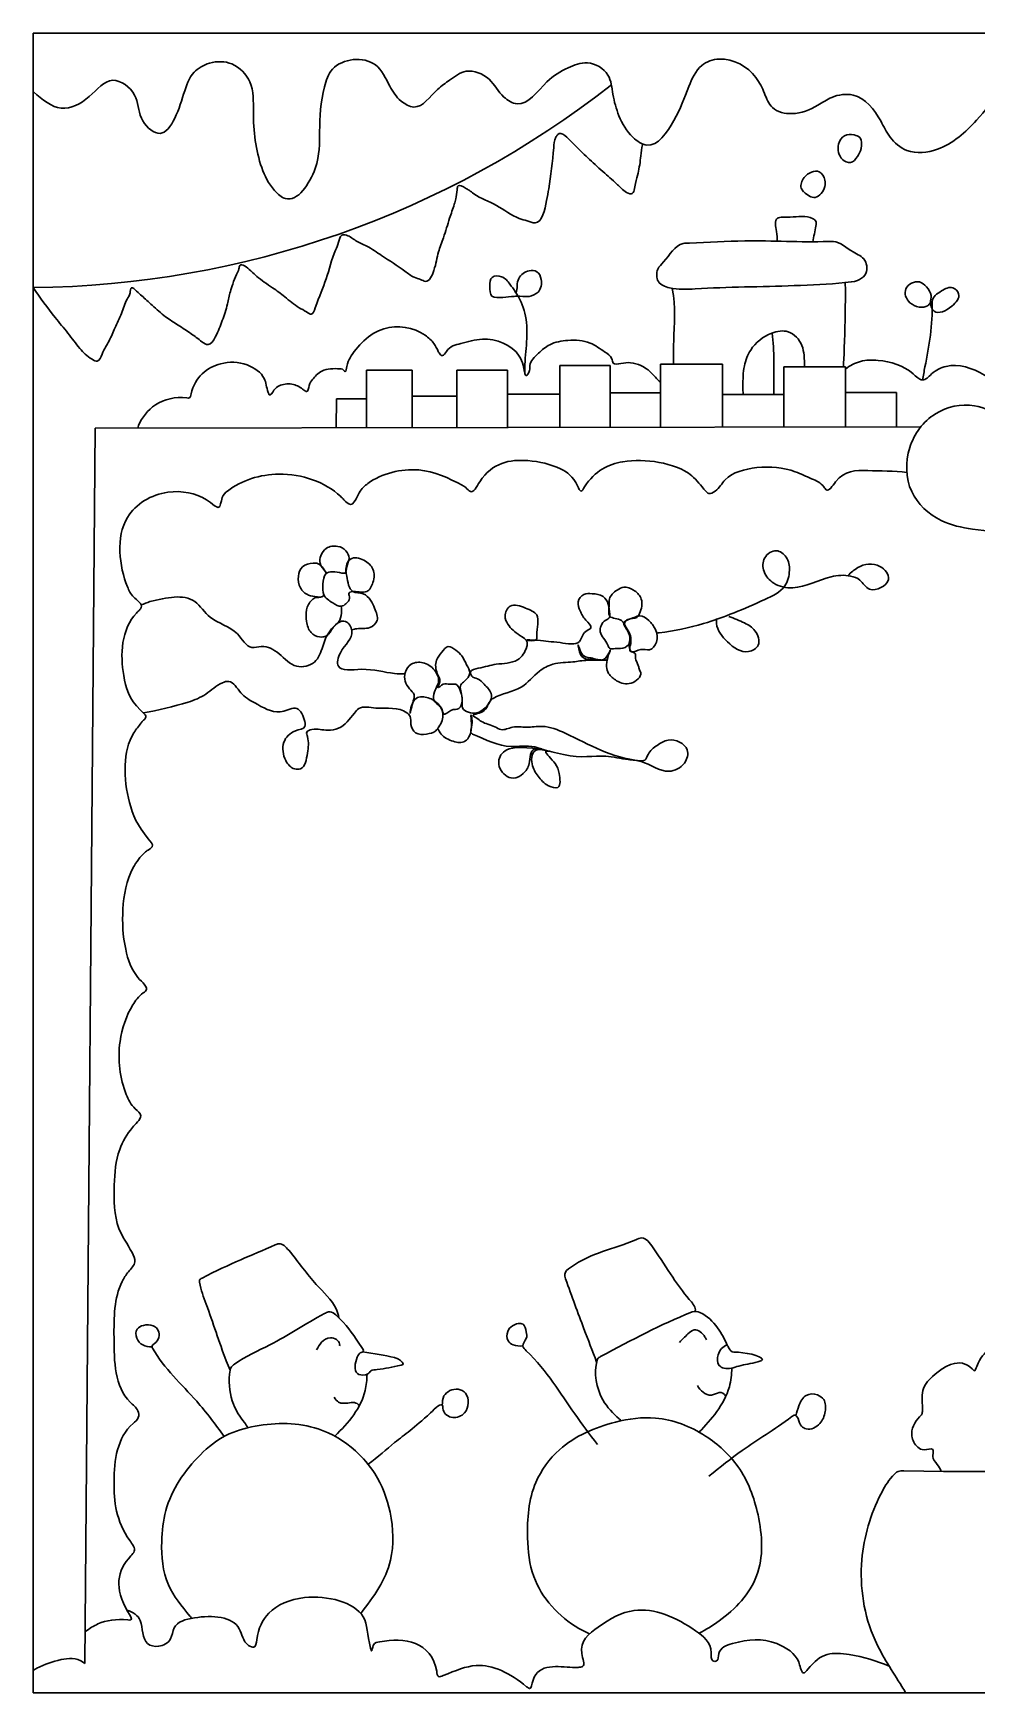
# Model space of a CAD drawing. Header units: millimetres. Extents: x 69280 to 1467615, y 11254 to 429813.
# Drawn here: x 1250466 to 1337283, y 277189 to 429813 of the extents above; entities that cross this region are included whole.
import ezdxf

# ---------------------------------------------------------------- set-up
doc = ezdxf.new("R2010")
doc.units = ezdxf.units.MM
doc.header["$LTSCALE"] = 0.1

msp = doc.modelspace()

# ---------------------------------------------------------------- linework, layer by layer
at = {"lineweight": 30}
for p, q in [((1250466, 277189), (1250466, 429813)), ((1250466, 429813), (1467615, 429813)), ((1281141, 396188), (1281141, 398831)), ((1281141, 398831), (1281141, 393534)), ((1281141, 393534), (1281141, 398831)), ((1281141, 398831), (1285347, 398831)), ((1285347, 398831), (1285347, 393542)), ((1289432, 393549), (1289432, 398831)), ((1289432, 398831), (1294119, 398831)), ((1294119, 398831), (1294119, 393557)), ((1298925, 393566), (1298925, 399251)), ((1298925, 399251), (1303552, 399251)), ((1303552, 399251), (1303552, 393574)), ((1308178, 393582), (1308178, 399371)), ((1308178, 399371), (1313886, 399371)), ((1313886, 399371), (1313886, 393592)), ((1319517, 393602), (1319517, 399119)), ((1319517, 399119), (1325195, 399119)), ((1325195, 399119), (1325195, 393612)), ((1278330, 393529), (1278377, 396188)), ((1278377, 396188), (1281141, 396188)), ((1285347, 393542), (1285347, 396429)), ((1285347, 396429), (1289432, 396429)), ((1289432, 396429), (1289432, 393549)), ((1294119, 393557), (1294119, 396609)), ((1294119, 396609), (1298925, 396609)), ((1298925, 396609), (1298925, 393566)), ((1303552, 393574), (1303552, 396729)), ((1303552, 396729), (1308178, 396729)), ((1308178, 396729), (1308178, 393582)), ((1313886, 393592), (1313886, 396575)), ((1313886, 396575), (1319517, 396575)), ((1319517, 396575), (1319517, 393602)), ((1325195, 393612), (1325195, 396770)), ((1325195, 396770), (1329894, 396770)), ((1329894, 396770), (1329894, 393620)), ((1256169, 393490), (1255233, 279879)), ((1332168, 393624), (1256169, 393490)), ((1250466, 277189), (1467615, 277189))]:
    msp.add_line(p, q, dxfattribs=at)
msp.add_arc((1249663, 493932), 87513, 270.5257, 308.09958, dxfattribs=at)
for points in [[(1250487, 424418), (1253053, 422916), (1255620, 423978), (1257783, 425481), (1259799, 424125), (1260422, 421999), (1261925, 420607), (1264308, 424198), (1265262, 426214), (1266691, 427056), (1268744, 426983), (1270394, 425334), (1270724, 422586), (1271497, 417447), (1272679, 415343), (1273676, 414604), (1276410, 417373), (1276816, 420770), (1277259, 424868), (1277998, 426493), (1279919, 427379), (1281950, 426899), (1283280, 424942), (1284314, 423576), (1285496, 423022), (1287675, 424647), (1288783, 425496), (1290298, 426308), (1292403, 425570), (1293770, 423945), (1294989, 423318), (1297732, 425338), (1299681, 426637), (1301453, 427081), (1303338, 425964), (1303803, 424197), (1304361, 422220), (1305641, 420243), (1306921, 419521), (1309412, 421781), (1310789, 424906), (1311979, 426840), (1313580, 427435), (1316966, 425724), (1317748, 424274), (1318492, 422972), (1320278, 422414), (1322660, 423195), (1323937, 423902), (1325909, 424125), (1328440, 421744), (1329296, 420256), (1330859, 419029), (1333650, 419140), (1337259, 421818), (1339578, 424389), (1342109, 426323), (1345441, 427301), (1349666, 425040), (1350284, 424505), (1352843, 425099), (1354926, 426468), (1357723, 426825), (1361175, 423850), (1362306, 421233), (1363318, 419627), (1365163, 419151), (1367484, 420876), (1369567, 423315), (1371590, 425099), (1375722, 425291), (1376991, 424325), (1377233, 422755), (1377595, 419917), (1378501, 417501), (1380193, 416475), (1383938, 418951), (1386113, 421608), (1388590, 424385), (1391671, 425895), (1394933, 426136), (1399343, 424446), (1399826, 424204), (1401759, 424868), (1404115, 425955), (1406049, 426619), (1407438, 426801), (1409190, 426136), (1410217, 425412), (1411063, 425231), (1413177, 426016), (1415024, 426502), (1416896, 426502), (1419011, 423603), (1419434, 420463), (1419856, 417203), (1420340, 416176), (1421125, 415150), (1422333, 414908), (1425475, 419014), (1426320, 421792), (1427649, 425052), (1429039, 426683), (1431274, 427649), (1434536, 427166), (1436167, 424569), (1437315, 423422), (1438584, 422396), (1441604, 423422), (1443960, 424932), (1446014, 426502), (1450569, 426863), (1451233, 426622), (1453045, 424508), (1453227, 423421), (1454133, 421429), (1455401, 420946), (1458362, 422576), (1459811, 423482), (1461443, 424146), (1463557, 422576), (1464403, 422153), (1467544, 422938)], [(1264726, 368277), (1266360, 369036), (1267877, 370085), (1268460, 370202), (1269569, 369152), (1270852, 368219), (1273186, 367403), (1273887, 367577), (1274587, 367752), (1275404, 366703), (1275462, 366061), (1274587, 365653), (1273536, 364603), (1273711, 362912), (1274528, 362154), (1275053, 362154), (1275695, 363612), (1275695, 365128), (1275637, 365536), (1276104, 365770), (1277562, 365711), (1278554, 365886), (1280013, 367286), (1280421, 367694), (1281997, 367752), (1284842, 367314), (1285138, 366982), (1285211, 366245), (1285654, 365470), (1286650, 365359), (1287499, 365655), (1287794, 366023), (1288163, 367240), (1287610, 368236), (1286687, 368716), (1285580, 368531), (1285138, 367277), (1285433, 368420), (1285507, 368974), (1285101, 369527), (1284695, 370228), (1284695, 371002), (1285248, 371777), (1286318, 371924), (1287388, 371223), (1287757, 370228), (1287647, 369822), (1287388, 369232), (1287351, 368420), (1288089, 367609), (1288237, 367203), (1288901, 367535), (1289639, 367720), (1289934, 368642), (1289750, 369379), (1289344, 369933), (1288790, 369933), (1288200, 369933), (1287720, 369637), (1287868, 370154), (1287647, 370928), (1287573, 372145), (1288052, 372883), (1288643, 373399), (1289344, 373067), (1289897, 372551), (1290340, 371740), (1290635, 370965), (1290155, 370228), (1289823, 369896), (1289934, 368679), (1289971, 367757), (1291262, 367314), (1292037, 367757), (1292554, 368457), (1292591, 369084), (1291963, 369933), (1291336, 370449), (1290820, 370670), (1290709, 371076), (1291410, 371408), (1293070, 371777), (1295026, 372182), (1295874, 373399), (1295911, 373805), (1295247, 374432), (1294140, 375464), (1293882, 376202), (1294362, 377124), (1295764, 376940), (1296797, 376313), (1296797, 374432), (1296760, 374063), (1295883, 373990), (1296805, 373990), (1297875, 373879), (1298945, 373768), (1300716, 373879), (1301306, 374801), (1301786, 375133), (1301306, 375834), (1300790, 376682), (1300605, 377530), (1301122, 378194), (1301897, 378268), (1302893, 378010), (1303372, 377309), (1303520, 376387), (1303520, 376129), (1303151, 375834), (1302708, 375317), (1302634, 374764), (1303336, 373547), (1303483, 373252), (1304000, 373215), (1304922, 373326), (1305439, 373916), (1305033, 375170), (1304590, 375797), (1303520, 376202), (1303446, 377161), (1303483, 377788), (1304184, 378600), (1304811, 378858), (1305697, 378600), (1306361, 377899), (1306324, 376608), (1305992, 376092), (1305180, 375907), (1304885, 375612), (1305143, 374875), (1305365, 374027), (1305291, 373400), (1305512, 372957), (1306361, 373141), (1307173, 373105), (1307800, 373805), (1307689, 375022), (1307099, 375797), (1306287, 376239), (1305771, 376092), (1305180, 375871), (1304811, 375539), (1304996, 375096), (1305402, 374285), (1305402, 373473), (1305402, 372994), (1305844, 372773), (1305881, 372330), (1306140, 371666), (1306213, 371371), (1306361, 371002), (1305475, 370044), (1304147, 370265), (1303409, 370929), (1303336, 372404), (1303557, 373068), (1303114, 372330), (1301933, 372330), (1300974, 372699), (1300605, 373547), (1300863, 372625), (1301897, 372219), (1303188, 372146), (1301528, 372146), (1300126, 371998), (1298281, 371777), (1297063, 371150), (1295366, 369675), (1292783, 368642), (1292608, 368519), (1291790, 367404), (1290935, 367032), (1291232, 366847), (1291716, 366512), (1292942, 366029), (1293500, 365769), (1294578, 365992), (1295842, 365992), (1297292, 366066), (1299410, 365435), (1306325, 362908), (1306734, 362945), (1307031, 363465), (1307886, 364320), (1308890, 364803), (1310637, 363911), (1310377, 362685), (1308964, 361942), (1306399, 362834), (1305209, 363019), (1303165, 363317), (1299262, 363465), (1297626, 363725), (1298481, 362648), (1298853, 361719), (1298741, 360456), (1297886, 360604), (1296920, 361496), (1296362, 362611), (1296846, 363911), (1297812, 363800), (1296622, 363985), (1296102, 362648), (1295544, 361719), (1294615, 361310), (1293426, 362165), (1293314, 362982), (1294243, 363985), (1297254, 363985), (1296622, 364171), (1294429, 364208), (1290898, 365360), (1290823, 365397), (1290823, 366141), (1290749, 367107), (1290786, 366326), (1290638, 365249), (1290192, 364691), (1289114, 364691), (1287998, 365360), (1287664, 365880)], [(1314473, 376174), (1315910, 375575), (1316869, 374857), (1317168, 373539), (1316270, 372941), (1314353, 373839), (1313335, 375515), (1313335, 375994)], [(1276545, 308745), (1276998, 309425), (1277829, 309841), (1278660, 309274), (1278660, 309085)], [(1302371, 300032), (1300287, 302850), (1295832, 308651), (1295521, 309088), (1295834, 309785), (1295834, 310391), (1295531, 311088), (1294571, 310936), (1294126, 310421), (1294157, 309563), (1294621, 309179), (1295521, 309088)], [(1309923, 309415), (1310706, 310198), (1311285, 310555), (1312273, 309909), (1312409, 309653)], [(1312631, 297113), (1315687, 299468), (1320271, 302586), (1320533, 302718), (1320832, 302404), (1321163, 301696), (1321588, 301460), (1322832, 301947), (1323335, 303049), (1323194, 304150), (1322611, 304591), (1321588, 304544), (1320911, 303584), (1320644, 302671)]]:
    msp.add_spline(points, degree=3, dxfattribs=at)
for points, knots in [([(1250466, 406422), (1251122, 405483), (1252133, 404035), (1253667, 402268), (1254685, 400840), (1255518, 400015), (1256508, 399474), (1256874, 400610), (1257477, 401441), (1257985, 402781), (1258622, 403990), (1258953, 405176), (1259412, 405806), (1259419, 406629), (1260054, 406022), (1260591, 405546), (1261510, 404706), (1262558, 403747), (1263815, 402966), (1264975, 402213), (1265774, 401579), (1266694, 400954), (1267408, 402169), (1267856, 403338), (1268346, 404775), (1268550, 405917), (1268841, 406813), (1269108, 407522), (1269391, 408030), (1269488, 408810), (1270494, 407980), (1271225, 407237), (1272405, 406464), (1273687, 405558), (1274676, 404642), (1275508, 404286), (1276165, 403765), (1276708, 405516), (1277480, 407034), (1277979, 409318), (1278600, 410507), (1278694, 411316), (1279530, 411232), (1280144, 410647), (1281333, 410204), (1282773, 409151), (1284267, 408291), (1285382, 407356), (1286064, 407212), (1286826, 406755), (1287512, 408283), (1287645, 409558), (1288299, 411164), (1288709, 412636), (1289122, 413806), (1289402, 414688), (1289446, 415203), (1289515, 415992), (1290177, 415591), (1290612, 415361), (1291480, 414644), (1293161, 414096), (1294655, 412888), (1295893, 412567), (1297235, 412045), (1297643, 414132), (1298055, 416314), (1298290, 418354), (1298415, 420028), (1298962, 420941), (1300353, 419425), (1301435, 418415), (1302819, 417108), (1304034, 416120), (1304721, 415347), (1305721, 414786), (1305866, 416076), (1306191, 417102), (1306356, 418352), (1306456, 419246), (1306525, 419606), (1306529, 419629)], [0, 0, 0, 0, 382.4121061, 589.5034346, 786.7324012, 955.3447311, 1012.2061081, 1099.7624036, 1254.0305765, 1397.5220976, 1562.7130779, 1719.62806, 1789.16227, 1844.531782, 1907.867391, 1980.0759056, 2124.4934111, 2303.6234076, 2461.2521507, 2618.8810739, 2757.8088414, 2827.3630939, 2933.8875472, 3118.8148889, 3296.9820481, 3426.5614875, 3507.9679069, 3612.5776287, 3675.7110203, 3711.0652394, 3835.0435131, 3920.9772406, 4119.1850081, 4275.6088099, 4459.2309672, 4548.4072943, 4602.7194813, 4680.6822154, 4997.2561177, 5308.5220349, 5394.710495, 5473.5260728, 5521.5589777, 5632.7620637, 5758.0566012, 5937.9346815, 6226.5369518, 6341.6899832, 6409.0132045, 6463.3048213, 6603.717057, 6800.1422152, 6954.8273824, 7164.7596104, 7315.4137688, 7372.2598293, 7468.3813341, 7507.6664621, 7587.0969361, 7631.2332669, 7690.325901, 7951.790996, 8222.1159297, 8305.5140622, 8390.2942871, 8647.4112138, 8770.1288772, 9193.0917657, 9303.3399878, 9337.6975966, 9516.9940622, 9730.397588, 9941.7374709, 10128.516977, 10246.2718344, 10314.7098615, 10431.4947024, 10539.3387178, 10719.4747787, 10834.9064866, 10842.6712592, 10842.6712592, 10842.6712592, 10842.6712592]), ([(1324562, 418832), (1324645, 418596), (1324840, 418125), (1325718, 417747), (1326348, 418459), (1326693, 419211), (1326742, 420226), (1325891, 420512), (1325029, 420525), (1324483, 419668), (1324516, 419092), (1324562, 418832)], [13.1402204, 13.1402204, 13.1402204, 13.1402204, 95.1143939, 181.9554055, 275.038814, 366.9145216, 478.8457904, 544.1364985, 640.8774149, 747.2241052, 834.6249947, 834.6249947, 834.6249947, 834.6249947]), ([(1360027, 395725), (1359226, 394551), (1356629, 390911), (1351584, 386906), (1344438, 383971), (1338665, 383755), (1333656, 384822), (1330744, 387503), (1330665, 391806), (1333126, 395159), (1336834, 395984), (1339628, 394579), (1341127, 392193), (1344554, 391899), (1348095, 392659), (1351178, 394139), (1353238, 395163), (1354278, 396761), (1352736, 398067), (1351232, 398765), (1349463, 399974), (1349216, 402753), (1350948, 404437), (1353564, 405098), (1355646, 403949), (1357047, 402491), (1358626, 402124), (1359978, 404088), (1359948, 406340), (1359126, 408623), (1356396, 410603), (1352800, 409449), (1349922, 407270), (1348480, 405170), (1347190, 403385), (1345926, 402520), (1344177, 401457), (1341757, 401705), (1339775, 405064), (1342344, 408982), (1344951, 412081), (1347044, 414275), (1347935, 416334), (1348160, 417788), (1347962, 419161), (1349630, 420420), (1351996, 420077), (1353662, 418151), (1353715, 416359), (1353654, 415437), (1353601, 414841), (1354497, 415742), (1355294, 416620), (1358309, 417500), (1361640, 416154), (1364317, 413395), (1365900, 409979), (1366543, 406216), (1365760, 403512), (1365396, 402233), (1365334, 401454), (1366450, 402255), (1367712, 402617), (1370251, 403151), (1373376, 402159), (1375060, 399699), (1375751, 396392), (1372331, 393404), (1366687, 393779), (1362542, 394542), (1360067, 395706), (1360027, 395725)], [141.3639446, 141.3639446, 141.3639446, 141.3639446, 615.9763741, 1637.1091173, 2239.2015475, 3180.8457114, 3514.7263305, 3938.2101551, 4388.9375103, 4823.4706973, 5233.1879318, 5543.1090648, 5816.0882469, 6118.9941633, 6597.6492188, 7040.9543357, 7248.2562563, 7376.6377651, 7591.511483, 7771.8372777, 7973.309639, 8265.0560041, 8566.1374769, 8696.1758959, 9152.524154, 9251.0396175, 9376.6037772, 9633.2567455, 9888.9267155, 10131.8667925, 10418.9047263, 10919.9330009, 11244.1116364, 11632.6609955, 11761.9269812, 11977.6560436, 12137.0342526, 12446.1375772, 12660.4017428, 13325.7196821, 13741.1619613, 14075.05182, 14322.1996349, 14477.8304035, 14566.7739328, 14765.3334876, 15050.6059765, 15296.5131622, 15556.9408834, 15604.3345043, 15629.5550714, 15720.5172794, 15829.7964058, 16140.0471192, 16617.7788262, 16981.2262677, 17402.8258655, 17860.7341385, 18231.7554064, 18302.8822068, 18334.4079157, 18451.0996151, 18555.9368939, 18858.7980413, 19254.7399078, 19581.9097101, 19815.4598082, 20323.9561626, 20786.642153, 21689.8966678, 21704.945867, 21704.945867, 21704.945867, 21704.945867]), ([(1321356, 415226), (1321709, 414929), (1322461, 414349), (1323362, 415472), (1323350, 416405), (1322751, 417447), (1321352, 416785), (1320978, 415719), (1321254, 415334), (1321352, 415224)], [10.9275229, 10.9275229, 10.9275229, 10.9275229, 143.017947, 293.0526494, 358.5255325, 461.0900743, 625.6839055, 737.840548, 785.5274752, 785.5274752, 785.5274752, 785.5274752]), ([(1318910, 410684), (1318913, 410954), (1318883, 411665), (1318590, 412813), (1319512, 412922), (1320555, 412847), (1321674, 413122), (1322542, 412539), (1322433, 411815), (1322286, 411101), (1322195, 410631)], [82.0621259, 82.0621259, 82.0621259, 82.0621259, 175.162225, 312.2568216, 366.4094875, 445.6207475, 679.0577278, 713.1666672, 766.0048792, 903.8601061, 903.8601061, 903.8601061, 903.8601061]), ([(1325136, 406893), (1325533, 406906), (1326204, 406962), (1327245, 407578), (1327202, 409117), (1325625, 409728), (1324636, 410712), (1321180, 410543), (1316781, 410886), (1312391, 410537), (1309598, 410501), (1308883, 409102), (1307777, 408113), (1307797, 406807), (1309434, 406177), (1313577, 406472), (1319015, 406494), (1323615, 406730), (1325169, 406874)], [1730.9218959, 1730.9218959, 1730.9218959, 1730.9218959, 1862.7858695, 1955.7766986, 2107.0716167, 2254.1027707, 2486.2148421, 2534.8673265, 3394.4063712, 3962.4264702, 4027.5206824, 4302.7873164, 4399.0084284, 4523.4038641, 4654.1385309, 4919.2430479, 5936.0500104, 6458.5080184, 6458.5080184, 6458.5080184, 6458.5080184]), ([(1295695, 398578), (1295695, 398828), (1295726, 400660), (1296233, 403282), (1295093, 405697), (1294296, 406769), (1293729, 407530), (1292529, 407528), (1292463, 406521), (1292486, 405402), (1293749, 405532), (1294445, 405592), (1295256, 405656), (1296015, 405495), (1297116, 405959), (1297354, 407057), (1296906, 407972), (1295904, 408054), (1295108, 407428), (1294969, 406651), (1294987, 406092), (1294880, 405945)], [125.2383389, 125.2383389, 125.2383389, 125.2383389, 208.9437502, 736.8020166, 978.0039958, 1072.6185169, 1187.6870687, 1285.2458459, 1377.1518428, 1483.594099, 1595.2138277, 1711.764965, 1739.1361205, 1865.4922294, 1967.8112852, 2101.5079175, 2192.5459001, 2270.056663, 2404.2338881, 2481.2408973, 2548.0138358, 2548.0138358, 2548.0138358, 2548.0138358]), ([(1309375, 399371), (1309372, 400074), (1309381, 402400), (1309608, 404633), (1309251, 406345), (1309250, 406348)], [91.3426837, 91.3426837, 91.3426837, 91.3426837, 325.2964091, 869.2408174, 870.2732292, 870.2732292, 870.2732292, 870.2732292]), ([(1325009, 399119), (1325039, 399705), (1325151, 401968), (1325193, 404582), (1325188, 406568), (1325168, 406895)], [30.7120637, 30.7120637, 30.7120637, 30.7120637, 227.1996326, 789.2558326, 899.2226009, 899.2226009, 899.2226009, 899.2226009]), ([(1332277, 397920), (1332356, 398319), (1332814, 400659), (1333244, 403057), (1333169, 405529), (1333955, 406100), (1335000, 406648), (1335908, 405681), (1334971, 404526), (1333410, 403772), (1332920, 404987), (1333211, 405779), (1332686, 406473), (1331896, 407213), (1330379, 406441), (1330988, 404706), (1332551, 404445), (1332954, 404926), (1333022, 405048)], [179.8068018, 179.8068018, 179.8068018, 179.8068018, 315.8837742, 977.5806783, 991.6683649, 1134.8220873, 1256.9825051, 1341.5981117, 1484.4979339, 1675.0036624, 1767.0925964, 1842.8822751, 1942.6962935, 2031.3733455, 2186.6885431, 2335.4943357, 2519.1968098, 2568.5865304, 2568.5865304, 2568.5865304, 2568.5865304]), ([(1260080, 393497), (1260105, 393576), (1260400, 394425), (1261721, 395986), (1263591, 396417), (1264922, 396219), (1265203, 398089), (1267176, 399642), (1270040, 399596), (1271884, 398312), (1271922, 397191), (1272236, 396349), (1272637, 397085), (1273196, 397500), (1274267, 397664), (1275025, 397278), (1275397, 396974), (1275736, 396702), (1275835, 397512), (1276229, 398088), (1277104, 399000), (1278200, 398967), (1278947, 398949), (1279230, 398518), (1279328, 399411), (1279985, 400751), (1282450, 403340), (1285863, 402680), (1287333, 401391), (1287647, 400746), (1287829, 400333), (1288187, 399989), (1288636, 401012), (1289991, 401288), (1292282, 402012), (1294851, 401073), (1295564, 399337), (1295644, 398795), (1295802, 398100), (1296202, 398805), (1296065, 399530), (1296961, 400402), (1298038, 401336), (1299776, 401650), (1301622, 401529), (1302843, 400632), (1303710, 400094), (1303783, 399287), (1304660, 399471), (1305749, 399606), (1307183, 398907), (1307849, 398004), (1308175, 397701), (1308178, 397699)], [298.433518, 298.433518, 298.433518, 298.433518, 325.9387244, 598.2014667, 929.4096734, 953.3599976, 1001.5740336, 1433.3376054, 1705.0376122, 1929.4233263, 2078.504057, 2105.2718061, 2172.9980682, 2241.9500919, 2373.8963723, 2495.430822, 2511.5303985, 2540.8536947, 2610.5647868, 2679.1808781, 2807.3836313, 2995.1659227, 3020.8113054, 3056.5462916, 3109.8120533, 3204.6395781, 3662.7981954, 4093.1777348, 4214.6245057, 4309.1218041, 4325.9851132, 4370.4732084, 4430.2450829, 4599.3776362, 4824.9469122, 5240.6286963, 5341.454139, 5419.5076769, 5453.855323, 5517.4245779, 5569.8375547, 5722.6688447, 5869.0363263, 6059.2449083, 6290.2012342, 6463.3004159, 6565.652678, 6612.706715, 6689.9553912, 6790.8182191, 7012.1396853, 7162.8507715, 7164.0518311, 7164.0518311, 7164.0518311, 7164.0518311]), ([(1315776, 396575), (1315772, 396832), (1315759, 397717), (1315772, 399133), (1316497, 401027), (1318026, 402255), (1320086, 402616), (1321216, 401388), (1321410, 400142), (1321434, 399477), (1321431, 399119)], [119.0203154, 119.0203154, 119.0203154, 119.0203154, 205.2644853, 414.5940148, 589.1121563, 865.8463823, 1035.7603706, 1234.3921599, 1337.4989147, 1457.0496088, 1457.0496088, 1457.0496088, 1457.0496088]), ([(1318603, 396575), (1318605, 396682), (1318622, 397725), (1318621, 399600), (1318575, 401405), (1318450, 402236)], [144.0714022, 144.0714022, 144.0714022, 144.0714022, 180.0648902, 493.314762, 774.5658592, 774.5658592, 774.5658592, 774.5658592]), ([(1325195, 398920), (1325607, 399243), (1326578, 399754), (1328801, 399798), (1330773, 399183), (1331790, 398130), (1332453, 397742), (1333234, 398700), (1335051, 399597), (1337262, 398915), (1338825, 397818), (1338895, 397088), (1339366, 396711), (1340747, 397616), (1342606, 396463), (1344115, 395157), (1344884, 394005), (1345633, 393075), (1345806, 392484), (1345839, 392241)], [261.5420007, 261.5420007, 261.5420007, 261.5420007, 433.174937, 614.6020381, 998.8646464, 1062.2918932, 1114.8607049, 1228.1643328, 1395.876281, 1800.4465482, 1919.2053372, 1998.1718675, 2026.1491706, 2104.19618, 2458.718829, 2629.0300775, 2786.8044717, 2921.8034738, 3012.1197567, 3012.1197567, 3012.1197567, 3012.1197567]), ([(1255257, 282804), (1255660, 283108), (1256753, 283810), (1258192, 284005), (1259702, 283840), (1257832, 286568), (1258225, 288589), (1260006, 290334), (1258134, 292672), (1257672, 296431), (1258204, 300939), (1260247, 302413), (1260116, 303330), (1257945, 304950), (1257889, 309632), (1257898, 313868), (1259176, 315921), (1260024, 316725), (1259304, 318238), (1257900, 320200), (1257868, 323683), (1258097, 326883), (1259239, 328805), (1260037, 329646), (1260570, 330339), (1259558, 331066), (1258500, 333138), (1258072, 336668), (1259200, 339955), (1260239, 341331), (1261024, 341857), (1260624, 342465), (1259628, 343323), (1258749, 345873), (1258592, 349306), (1259120, 352504), (1260398, 354187), (1261049, 354713), (1261655, 355038), (1260140, 356716), (1259242, 358837), (1258718, 362389), (1259271, 364987), (1260243, 366182), (1260595, 366624), (1261021, 366990), (1259321, 368331), (1258729, 370499), (1258484, 373761), (1259336, 375921), (1260218, 376726), (1260660, 377254), (1259570, 377922), (1258434, 380366), (1257806, 385281), (1262514, 388091), (1265789, 387451), (1266961, 386490), (1267730, 385985), (1267726, 387188), (1269358, 388605), (1273401, 389912), (1277504, 388494), (1279102, 386851), (1279872, 386079), (1280374, 387667), (1282076, 389186), (1285850, 390218), (1288841, 388841), (1290318, 388031), (1290869, 387280), (1292277, 390270), (1295365, 390806), (1298864, 390001), (1300272, 388947), (1300834, 387480), (1302011, 389546), (1304328, 390612), (1308019, 390515), (1310901, 389568), (1311953, 388117), (1312675, 387358), (1313514, 387844), (1314306, 389305), (1317239, 390089), (1320014, 389825), (1321997, 388857), (1323028, 388438), (1323584, 387480), (1324811, 389642), (1327028, 389584), (1329685, 389554), (1330842, 389423)], [1227.9420441, 1227.9420441, 1227.9420441, 1227.9420441, 1386.3079846, 1696.583273, 1726.1511185, 1814.0275929, 2388.1469406, 2447.265461, 2569.1302457, 3196.194184, 3820.9978754, 3900.8348382, 3972.2785038, 4090.0688687, 4771.1184054, 5352.5933171, 5472.7442485, 5592.8953957, 5691.7291363, 5974.990648, 6420.7675789, 6791.1987424, 7049.8949657, 7129.0804578, 7200.7170306, 7290.8772103, 7464.178899, 8011.5375136, 8408.5464394, 8572.602638, 8624.3078636, 8670.3496096, 8774.6083021, 9090.7394939, 9502.2390905, 9942.6689301, 10137.8321775, 10180.6212421, 10233.9587907, 10326.2492815, 10745.1776105, 11130.5037591, 11474.3042338, 11600.3872425, 11634.9836891, 11669.5803417, 11764.284654, 12158.0442187, 12495.7907565, 12829.9175729, 12872.3737922, 12904.6527921, 13039.0072207, 13158.5001039, 13872.5008484, 14360.4697445, 14764.2521456, 14867.510689, 14907.7744909, 15018.0904434, 15103.3817546, 15659.5380274, 16329.7913405, 16380.7144892, 16462.347418, 16612.3717169, 16743.9895512, 17284.1487773, 17754.9444926, 17799.680026, 17863.4771211, 18003.5782851, 18541.1067803, 18887.5936895, 19133.7220484, 19198.6308263, 19253.9585988, 19723.6102689, 20095.8249753, 20459.1997311, 20671.5452244, 20709.9745287, 20780.2306688, 20933.2317185, 21281.0045736, 21679.4020553, 21862.2498601, 22013.7298689, 22052.1553091, 22179.7496198, 22529.0253728, 22869.3136859, 22869.3136859, 22869.3136859, 22869.3136859]), ([(1279773, 374934), (1279932, 374984), (1280471, 375113), (1281368, 374957), (1282366, 375814), (1281904, 376854), (1281553, 377712), (1280857, 378387), (1279540, 378277), (1279387, 379573), (1279163, 380549), (1279495, 381777), (1280966, 381441), (1281892, 380566), (1281847, 379371), (1281292, 378349), (1280439, 378436), (1279300, 378549), (1279697, 377769), (1279288, 377357), (1278717, 376972), (1277935, 377478), (1277050, 378051), (1277113, 379129), (1277264, 380475), (1278419, 380236), (1279313, 380100), (1279243, 380893), (1279689, 381473), (1279261, 382312), (1278445, 382736), (1277405, 382590), (1276904, 381830), (1276758, 380948), (1277183, 380546), (1277586, 379920), (1276930, 381086), (1276162, 381104), (1275132, 380891), (1274771, 379820), (1274924, 378783), (1275711, 378049), (1276515, 378022), (1277002, 377894), (1277237, 378132), (1276852, 377823), (1276547, 378013), (1275902, 377568), (1275530, 376780), (1275572, 375706), (1275870, 374669), (1276625, 374274), (1277143, 374272), (1277689, 374436), (1277941, 375150), (1278673, 375627), (1278853, 376397), (1278827, 376899), (1278800, 377107)], [646.2842696, 646.2842696, 646.2842696, 646.2842696, 1145.7105527, 2320.9074877, 3254.9468733, 4408.8732172, 5252.3178878, 6136.279143, 7106.3805357, 8612.3087885, 9108.3988052, 10278.28651, 11528.6209074, 12702.3486823, 13909.2807166, 14913.7048069, 15631.6324531, 16586.9561718, 17008.6468277, 17636.4585092, 18109.2087232, 18957.1153476, 20078.7849012, 21062.3164676, 22041.5287099, 23515.0660402, 23816.9342341, 24402.4705719, 25226.2420666, 25969.227719, 26830.4218171, 27903.6560701, 28741.2292435, 29424.3090971, 30355.9563922, 30491.964498, 31329.5376713, 32081.3417014, 33119.4757516, 34065.4708921, 35138.2559607, 36153.356705, 36959.9939517, 37531.0005422, 37584.3518471, 37720.3829022, 38334.6294583, 38774.6216872, 39804.1897535, 40860.2544302, 41959.9429313, 42854.387293, 43156.2540594, 43514.2090448, 44480.3935695, 45173.9596977, 46044.7515421, 46673.8265744, 46673.8265744, 46673.8265744, 46673.8265744]), ([(1307824, 374651), (1307904, 374659), (1309364, 374818), (1312823, 375547), (1316506, 377152), (1319701, 378608), (1320140, 380341), (1319919, 381631), (1318809, 382505), (1317541, 381647), (1317572, 380188), (1318626, 379003), (1321036, 378528), (1323213, 379878), (1325387, 380027), (1326678, 379584), (1327362, 378141), (1329781, 379350), (1328256, 381241), (1326492, 380933), (1325714, 380207), (1325434, 379945)], [1022.102054, 1022.102054, 1022.102054, 1022.102054, 1263.4747383, 5421.6602881, 11471.8471404, 13714.1877822, 15210.9382938, 16445.1806463, 17524.7980634, 18788.124996, 20046.7781555, 21449.7855757, 23236.5714146, 26913.9995426, 28711.8370224, 29624.0630122, 30852.7427776, 32808.0988203, 34236.3613556, 36276.2980854, 37426.6376607, 37426.6376607, 37426.6376607, 37426.6376607]), ([(1284669, 370891), (1284343, 370889), (1283010, 370928), (1281278, 371556), (1278197, 371004), (1278718, 373356), (1280251, 374321), (1279119, 376244), (1277583, 374850), (1277115, 373454), (1276565, 371758), (1274450, 371295), (1273228, 372784), (1271782, 373617), (1270205, 373060), (1269162, 375218), (1266810, 375601), (1265035, 378467), (1262741, 377909), (1261205, 377535)], [1133.0812425, 1133.0812425, 1133.0812425, 1133.0812425, 2107.2770318, 5196.2409884, 7323.0028083, 8582.3135241, 10852.2569988, 11888.0133884, 13563.3747641, 15148.3234868, 16776.1084568, 18448.8873029, 20441.7555324, 22202.6340634, 23070.0015679, 24899.5993169, 27823.4410699, 29854.900909, 33973.6703668, 33973.6703668, 33973.6703668, 33973.6703668]), ([(1302307, 307606), (1301912, 308629), (1300932, 311180), (1299976, 313744), (1299261, 315838), (1301660, 317691), (1303941, 317956), (1306735, 319233), (1307973, 317433), (1309153, 315602), (1310425, 313784), (1311422, 312692), (1311382, 312312), (1311371, 312258)], [146.7309254, 146.7309254, 146.7309254, 146.7309254, 511.0879146, 1059.9757937, 1109.1249215, 1198.0067943, 1926.0242828, 1991.6017807, 2145.3325297, 2510.2894755, 2792.7518103, 2915.9198414, 2935.7880656, 2935.7880656, 2935.7880656, 2935.7880656]), ([(1268579, 306871), (1268461, 307154), (1267649, 309147), (1266810, 311927), (1265867, 314256), (1265744, 315179), (1267226, 315965), (1269359, 316962), (1271737, 317934), (1273307, 318632), (1274808, 316994), (1276081, 314979), (1278161, 313174), (1278543, 311957), (1278574, 311701)], [106.8791433, 106.8791433, 106.8791433, 106.8791433, 209.6571953, 826.5413391, 1059.7530912, 1080.8146303, 1113.7225289, 1552.8710902, 1937.974878, 1977.952564, 2099.4911668, 2548.886443, 2878.5276227, 2964.7641112, 2964.7641112, 2964.7641112, 2964.7641112]), ([(1270254, 301572), (1270135, 301724), (1269615, 302399), (1268610, 303917), (1268440, 305745), (1268588, 307121), (1269900, 308115), (1272946, 309373), (1275584, 311208), (1277898, 312391), (1279366, 310921), (1279991, 310035), (1280957, 308570), (1280452, 308451), (1280135, 307767), (1279859, 306470), (1280865, 306372), (1281311, 306507), (1281553, 306889), (1282729, 306917), (1283517, 307197), (1284692, 307389), (1284105, 307901), (1282956, 308210), (1281809, 308393), (1280768, 308543)], [103.8535996, 103.8535996, 103.8535996, 103.8535996, 168.595687, 388.1310575, 699.1061368, 778.2072658, 818.6665054, 1232.9749956, 1878.4083137, 1923.1765733, 2059.4656647, 2430.0693929, 2471.0431848, 2506.1481171, 2561.1583329, 2729.0039299, 2808.3998441, 2840.7790588, 2882.6246334, 2946.6297628, 3198.7989813, 3217.0317382, 3288.9762557, 3333.5215151, 3669.5524879, 3669.5524879, 3669.5524879, 3669.5524879]), ([(1304594, 302208), (1304526, 302263), (1303868, 302810), (1302418, 304360), (1302016, 306613), (1302404, 307972), (1305533, 309616), (1308163, 311058), (1311309, 312306), (1312346, 312056), (1313450, 310857), (1314117, 309687), (1314339, 309100)], [180.1141473, 180.1141473, 180.1141473, 180.1141473, 209.436849, 466.1110913, 880.2395827, 889.6989262, 932.2217728, 1967.9874417, 1981.9927176, 2057.9056355, 2297.2366642, 2506.7066895, 2506.7066895, 2506.7066895, 2506.7066895]), ([(1268047, 300774), (1267240, 301879), (1265119, 304677), (1262521, 307000), (1261310, 309113), (1261871, 309428), (1262129, 309998), (1261973, 310653), (1261397, 311062), (1260684, 311053), (1259877, 310687), (1259895, 309753), (1260508, 309063), (1261103, 309024), (1261406, 309004)], [207.5609957, 207.5609957, 207.5609957, 207.5609957, 664.8905148, 1375.9588182, 1384.5698421, 1447.7355197, 1525.2347512, 1597.1726836, 1649.6464858, 1749.7322104, 1824.868519, 1916.3918567, 2010.9011706, 2108.9707518, 2108.9707518, 2108.9707518, 2108.9707518]), ([(1334007, 297554), (1333909, 297764), (1333644, 298226), (1333149, 298733), (1333285, 299211), (1333276, 299806), (1332426, 299389), (1331669, 299843), (1331026, 301038), (1331608, 302210), (1332256, 302801), (1332325, 303667), (1331982, 305300), (1333597, 306681), (1335161, 307645), (1336431, 307550), (1337106, 306670), (1337498, 307953), (1338422, 308862), (1340817, 310241), (1343291, 309078), (1344079, 308090), (1344532, 307232), (1344814, 308145), (1345952, 308423), (1348140, 308793), (1349910, 307158), (1351064, 306013), (1350891, 305094), (1351614, 305478), (1352610, 305338), (1353941, 304627), (1354138, 303192), (1354052, 302424), (1353799, 301635), (1354469, 301501), (1355007, 300860), (1356065, 299580), (1355643, 298423), (1355235, 297675)], [148.1219013, 148.1219013, 148.1219013, 148.1219013, 225.0826363, 320.8235222, 352.006389, 391.9399672, 480.2047764, 552.3237427, 679.575142, 893.3202228, 927.7688697, 963.66333, 1171.5859993, 1452.9073203, 1580.1903179, 1793.1461579, 1822.8181082, 1874.2520626, 2094.7819481, 2353.3915943, 2710.7059223, 2827.1497494, 2881.9295831, 2914.4883844, 3066.9345902, 3250.6761168, 3639.2019867, 3768.4058696, 3814.9194109, 3844.9220233, 3977.2960851, 4178.0539462, 4272.7657123, 4434.9464246, 4465.0163735, 4507.4441986, 4612.503131, 4760.5174303, 5015.8291799, 5015.8291799, 5015.8291799, 5015.8291799]), ([(1314304, 309190), (1314114, 309106), (1313757, 308886), (1313387, 308213), (1313361, 307344), (1314294, 306855), (1315548, 307348), (1316591, 307468), (1318218, 307953), (1315807, 308604), (1314682, 308466), (1314492, 308898), (1314378, 309053), (1314339, 309100)], [91.1119763, 91.1119763, 91.1119763, 91.1119763, 160.5121969, 235.5803631, 342.0113336, 402.5146773, 554.386521, 754.0969023, 794.9489847, 1044.6472254, 1124.0705989, 1166.8038755, 1187.2836099, 1187.2836099, 1187.2836099, 1187.2836099]), ([(1314733, 307053), (1314746, 306465), (1314570, 305007), (1313434, 303001), (1312306, 301754), (1311722, 301160)], [2737.0249276, 2737.0249276, 2737.0249276, 2737.0249276, 2930.1129372, 3214.5182356, 3492.7659954, 3492.7659954, 3492.7659954, 3492.7659954]), ([(1281185, 306478), (1281166, 305963), (1280965, 303769), (1279514, 302048), (1278213, 300793)], [118.8281614, 118.8281614, 118.8281614, 118.8281614, 289.3665549, 859.8919363, 859.8919363, 859.8919363, 859.8919363]), ([(1311574, 305435), (1311727, 305217), (1312037, 304775), (1312851, 304426), (1313643, 304948), (1314022, 304698), (1314201, 304473)], [0, 0, 0, 0, 88.8543817, 180.3040019, 263.2275517, 356.9102846, 356.9102846, 356.9102846, 356.9102846]), ([(1278152, 304370), (1278277, 304190), (1278572, 303768), (1279336, 303808), (1280032, 303949), (1280344, 303742), (1280484, 303604)], [0, 0, 0, 0, 69.1000848, 162.8929063, 230.9582682, 295.5315389, 295.5315389, 295.5315389, 295.5315389]), ([(1281287, 298204), (1282170, 298876), (1284105, 300597), (1285707, 301655), (1288188, 304047), (1288135, 302895), (1289073, 302297), (1290229, 302785), (1290591, 303813), (1290382, 304777), (1289369, 305319), (1288151, 304737), (1288111, 303940), (1288096, 303643)], [492.647628, 492.647628, 492.647628, 492.647628, 848.604956, 1326.3462465, 1471.6436402, 1515.6791748, 1640.7849852, 1769.5143677, 1880.181138, 1982.5532819, 2070.0803172, 2230.6077972, 2326.3358525, 2326.3358525, 2326.3358525, 2326.3358525]), ([(1301640, 282600), (1301308, 282756), (1299101, 283893), (1296336, 286893), (1295802, 291955), (1296139, 296231), (1299139, 300316), (1303327, 302107), (1308136, 302798), (1312249, 301173), (1315742, 298004), (1317462, 293387), (1317785, 287759), (1314533, 284319), (1312371, 283005), (1311736, 282664)], [242.9355862, 242.9355862, 242.9355862, 242.9355862, 365.5577403, 1070.2067183, 1472.8327934, 2047.0781507, 2458.9204452, 3100.4241435, 3514.5215495, 4058.1373221, 4515.2645495, 5053.1549219, 5677.991475, 6277.9625164, 6518.9645591, 6518.9645591, 6518.9645591, 6518.9645591]), ([(1265054, 284042), (1265000, 284109), (1264208, 285088), (1262470, 287116), (1262170, 290730), (1262625, 295036), (1264974, 298485), (1268067, 301012), (1271834, 302049), (1276239, 302082), (1279925, 299842), (1282252, 297145), (1283555, 293665), (1283758, 288812), (1281819, 286017), (1280602, 284489)], [186.3689358, 186.3689358, 186.3689358, 186.3689358, 214.916598, 605.1089726, 1053.7629873, 1373.7590006, 2048.3775172, 2374.7482435, 2691.5669905, 3338.3146452, 3782.2169738, 4088.6253386, 4515.9043523, 5006.9242745, 5637.0246141, 5637.0246141, 5637.0246141, 5637.0246141]), ([(1330731, 277189), (1330617, 277383), (1329662, 278987), (1327155, 282600), (1326159, 289067), (1327694, 294265), (1329187, 296782), (1329970, 297604), (1349806, 297289), (1368745, 298277), (1387404, 297466), (1388513, 297629), (1388948, 293903), (1390600, 289926), (1390610, 283022), (1389264, 278958), (1388579, 277189)], [342.8450666, 342.8450666, 342.8450666, 342.8450666, 418.3607836, 966.813651, 1802.6921581, 2504.0716533, 2722.4473612, 2799.0980791, 2858.9268179, 9109.8455729, 9212.3331657, 9277.0625479, 9445.4491937, 10167.397039, 10963.8778926, 11599.7867556, 11599.7867556, 11599.7867556, 11599.7867556]), ([(1259095, 284790), (1259658, 284616), (1260675, 283959), (1260401, 281689), (1262110, 281318), (1263245, 281970), (1263326, 283631), (1266050, 284396), (1269559, 284194), (1269754, 281740), (1270935, 281207), (1271107, 282948), (1272025, 284929), (1275963, 286577), (1281334, 285196), (1281190, 282481), (1281629, 280830), (1281697, 281782), (1283253, 282045), (1285783, 282190), (1287525, 280349), (1287649, 278552), (1289237, 279189), (1291702, 280263), (1294448, 278973), (1296296, 277382), (1296531, 280039), (1299066, 279528), (1300546, 279515), (1301385, 279585), (1300363, 281638), (1302684, 283523), (1306369, 285581), (1310497, 283721), (1313032, 281676), (1312762, 280073), (1313562, 280063), (1313400, 281258), (1315774, 282096), (1318372, 282300), (1320825, 280651), (1321018, 279521), (1321301, 278814), (1322226, 279973), (1323315, 280932), (1326200, 280712), (1328062, 280117), (1329225, 279634)], [203.2685383, 203.2685383, 203.2685383, 203.2685383, 393.595452, 640.7598516, 757.2764736, 901.0493184, 1020.1564963, 1251.8379393, 1727.0480541, 1920.9525027, 1980.5274902, 2060.9809277, 2360.2430474, 2760.9817046, 3395.4619437, 3724.3505149, 3754.1273423, 3813.6808653, 3889.6190859, 4257.4830948, 4613.4805112, 4673.034166, 4721.066484, 5075.6519839, 5637.1942777, 5671.1542225, 5763.8962778, 6189.8679192, 6246.3882695, 6294.4205875, 6426.5785004, 6748.0007186, 7152.5920571, 7816.8596232, 8093.8291452, 8180.6404797, 8218.3208457, 8297.1019002, 8472.2974959, 8924.4595044, 9218.6972307, 9287.2477208, 9342.1573837, 9402.4645992, 9651.1198412, 9877.2008455, 10299.5787916, 10299.5787916, 10299.5787916, 10299.5787916]), ([(1250466, 279255), (1250579, 279320), (1251383, 279764), (1252938, 280302), (1254435, 280465), (1255190, 279911), (1255233, 279879)], [158.2153261, 158.2153261, 158.2153261, 158.2153261, 201.8165745, 465.5367111, 698.0508438, 712.2855912, 712.2855912, 712.2855912, 712.2855912])]:
    msp.add_open_spline(points, degree=3, knots=knots, dxfattribs=at)
for points in [[(1261205, 377535), (1260937, 377436), (1260668, 377337), (1260399, 377237)], [(1264726, 368277), (1263357, 367911), (1261988, 367545), (1260611, 367312)]]:
    msp.add_open_spline(points, degree=3, dxfattribs=at)

doc.saveas('drawing.dxf')
